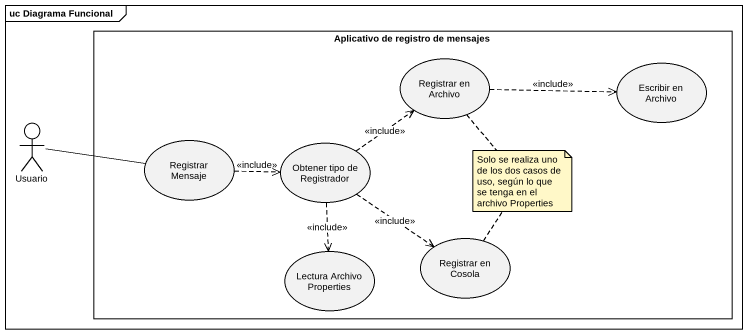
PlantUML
@startuml
mainframe uc Diagrama Funcional
rectangle "Aplicativo de registro de mensajes" as Aplicativo_de_registro_de {
  usecase "Registrar en Archivo" as Registrar_en_Archivo
  usecase "Escribir en Archivo" as Escribir_en_Archivo
  usecase "Registrar Mensaje" as Registrar_Mensaje
  usecase "Obtener tipo de Registrador" as Obtener_tipo_de_Registrador
  usecase "Lectura Archivo Properties" as Lectura_Archivo_Properties
  usecase "Registrar en Cosola" as Registrar_en_Cosola
}
actor Usuario
Registrar_en_Archivo .right.> Escribir_en_Archivo : <<include>>
Usuario -right- Registrar_Mensaje
Registrar_Mensaje .right.> Obtener_tipo_de_Registrador : <<include>>
Obtener_tipo_de_Registrador .up.> Registrar_en_Archivo : <<include>>
Obtener_tipo_de_Registrador ..> Lectura_Archivo_Properties : <<include>>
Obtener_tipo_de_Registrador ..> Registrar_en_Cosola : <<include>>
note as N1
  Solo se realiza uno de los dos casos de uso, según lo que se tenga en el archivo Properties
end note
N1 .. Registrar_en_Archivo
N1 .. Registrar_en_Cosola
@enduml
